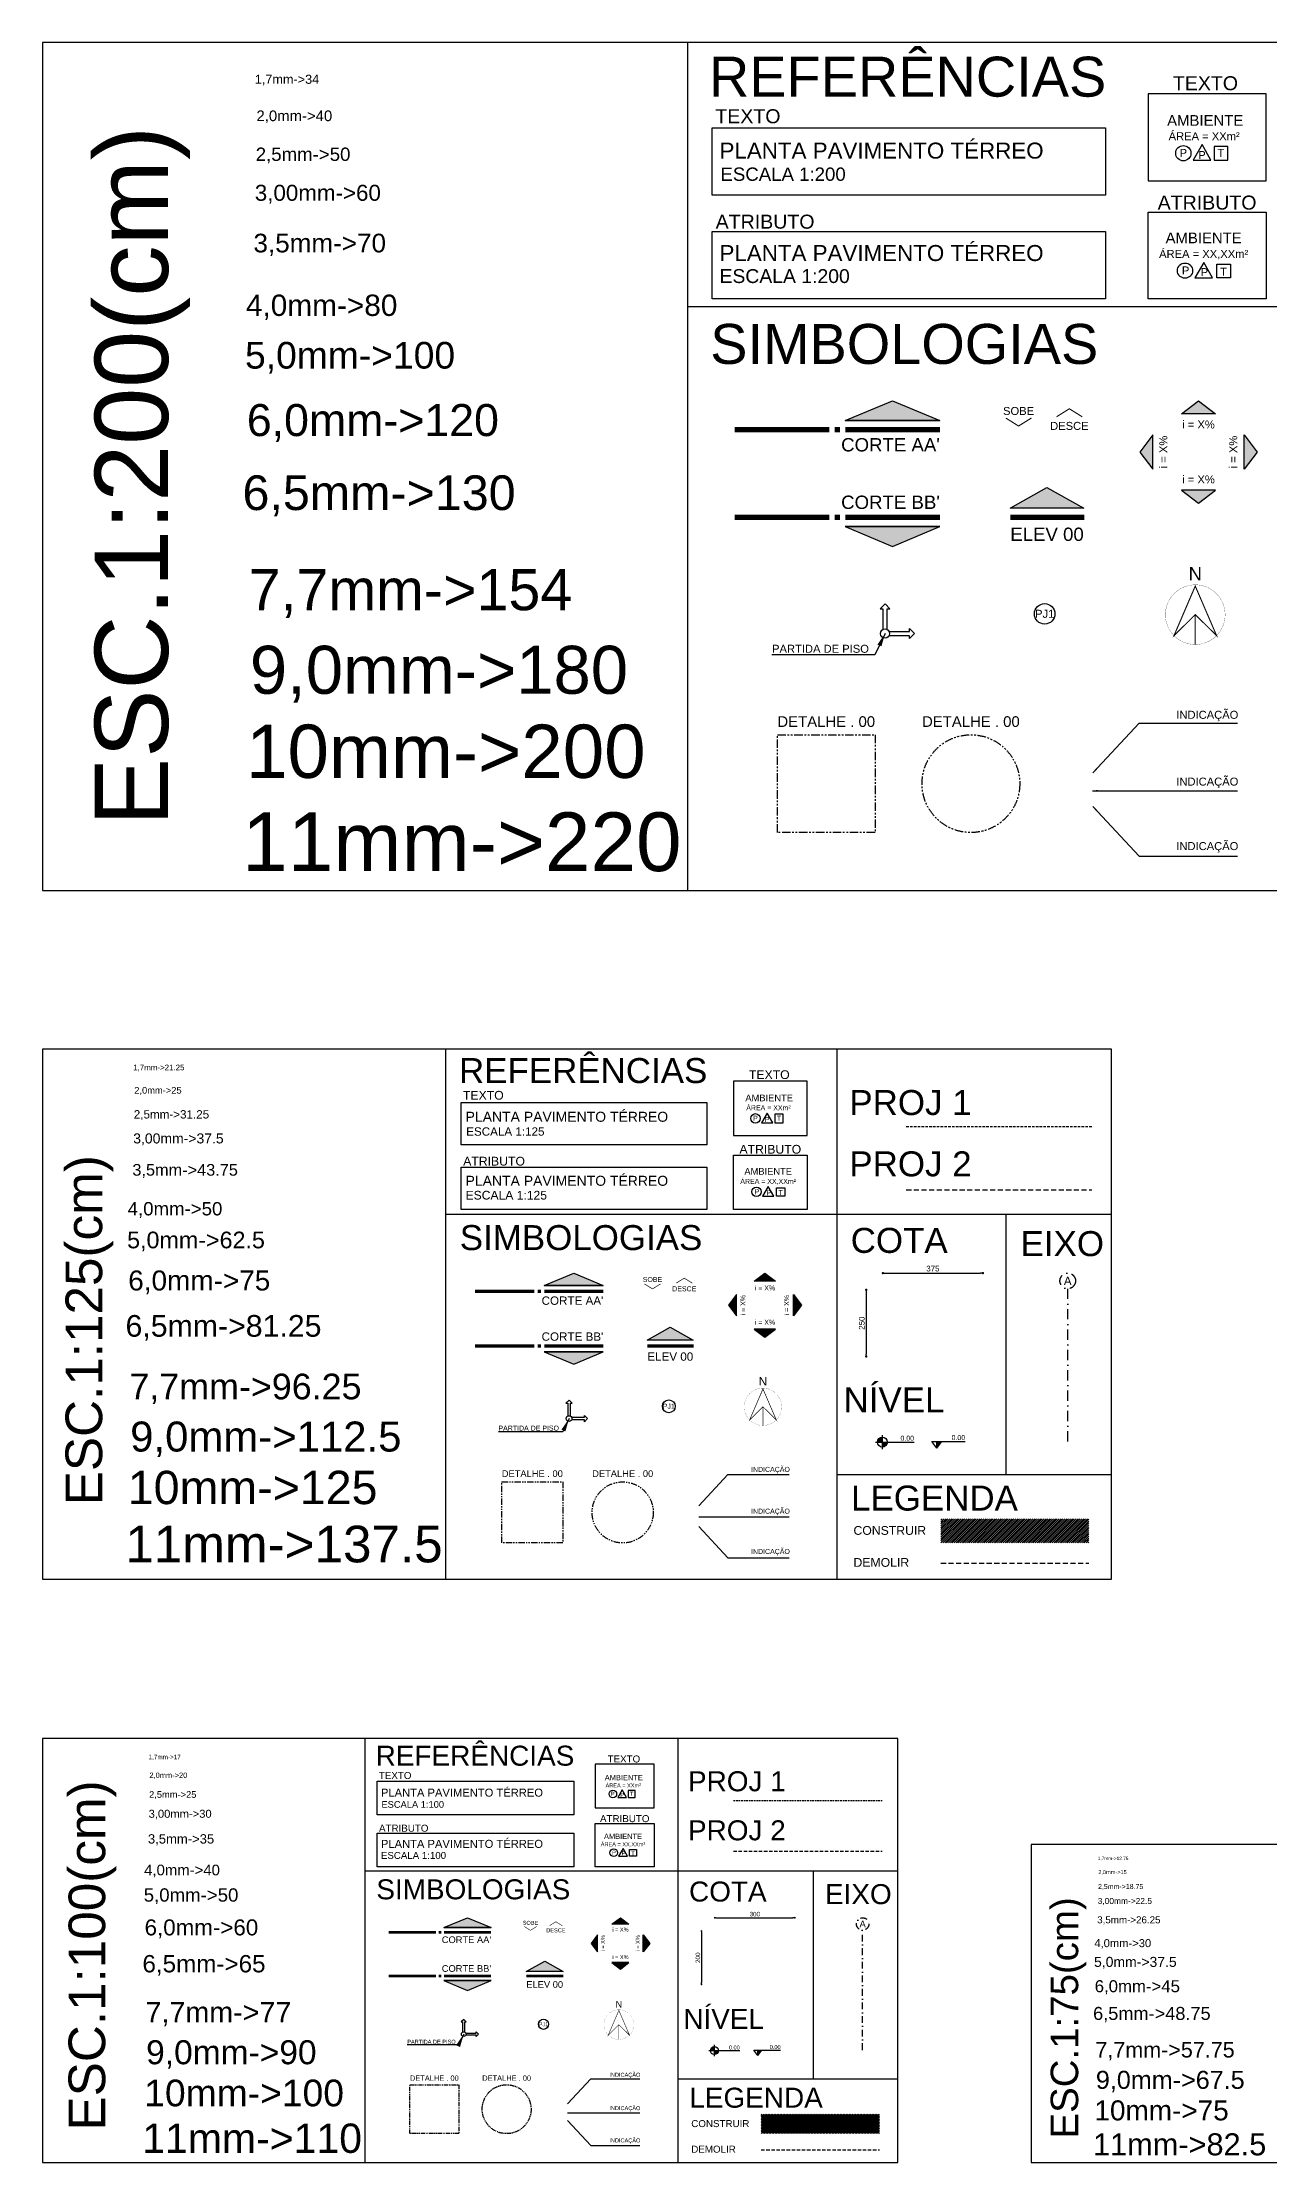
# Model space of a CAD drawing. Header units: millimetres. Extents: x 2839 to 75429, y 16062 to 42710.
# Drawn here: x 22769 to 27371, y 17173 to 25124 of the extents above; entities that cross this region are included whole.
import ezdxf
from ezdxf.enums import TextEntityAlignment as Align

# ---------------------------------------------------------------- set-up
doc = ezdxf.new("R2010")
doc.units = ezdxf.units.MM
for name, pattern in [('DASHDOTX2', [50.8, 25.4, -12.7, 0, -12.7]), ('DASHED', [19.05, 12.7, -6.35]), ('DASHED2', [9.525, 6.35, -3.175]), ('PHANTOM2', [31.75, 15.875, -3.175, 3.175, -3.175, 3.175, -3.175])]:
    doc.linetypes.add(name, pattern=pattern)
for name, color, linetype in [('ARQ_Construir', 150, 'Continuous'), ('ARQ_Cotas', 10, 'Continuous'), ('ARQ_Cotas de Nível', 10, 'Continuous'), ('ARQ_Demolir', 30, 'DASHED'), ('ARQ_Eixo', 10, 'DASHDOTX2'), ('ARQ_Indicações', 10, 'Continuous'), ('ARQ_Projeção 01', 1, 'DASHED2'), ('ARQ_Projeção 02', 2, 'DASHED'), ('ARQ_Simbologia', 50, 'Continuous'), ('ARQ_Texto', 7, 'Continuous')]:
    doc.layers.add(name, color=color, linetype=linetype)
doc.styles.add('100', font='arial.ttf', dxfattribs={"height": 31.25})
doc.styles.add('120', font='arial.ttf', dxfattribs={"height": 37.5})
doc.styles.add('140', font='arial.ttf', dxfattribs={"height": 43.75})
doc.styles.add('175', font='arial.ttf', dxfattribs={"height": 50})
doc.styles.add('200', font='arial.ttf', dxfattribs={"height": 62.5})
doc.styles.add('240', font='arial.ttf', dxfattribs={"height": 75})
doc.styles.add('290', font='arial.ttf', dxfattribs={"height": 81.25})
doc.styles.add('350', font='arial.ttf', dxfattribs={"height": 92.75})
doc.styles.add('400', font='arial.ttf', dxfattribs={"height": 112.5})
doc.styles.add('450', font='arial.ttf', dxfattribs={"height": 125})
doc.styles.add('500', font='arial.ttf', dxfattribs={"height": 137.5})
doc.styles.add('60', font='arial.ttf', dxfattribs={"height": 18.75})
doc.styles.add('80', font='arial.ttf', dxfattribs={"height": 25})
doc.styles.add('COTA', font='arial.ttf')
doc.dimstyles.new('esc_100', dxfattribs={"dimtxt": 17, "dimasz": 7, "dimexe": 10, "dimexo": 5, "dimgap": 0, "dimtad": 0, "dimzin": 12, "dimdsep": 46, "dimtxsty": 'COTA', "dimblk": 'DOT', "dimcen": 0.09, "dimse1": 1, "dimse2": 1, "dimclrd": 256, "dimclre": 256, "dimclrt": 7, "dimaunit": 1, "dimadec": 4, "dimazin": 0, "dimtfac": 0.0048, "dimtix": 1, "dimtmove": 2, "dimatfit": 3, "dimfxl": 1, "dimtvp": 0.773333, "dimtolj": 1, "dimtzin": 12, "dimarcsym": 0})
doc.dimstyles.new('esc_125', dxfattribs={"dimtxt": 21.25, "dimasz": 8.75, "dimexe": 12.5, "dimexo": 6.25, "dimgap": 0, "dimtad": 0, "dimdec": 1, "dimzin": 12, "dimdsep": 46, "dimtxsty": 'COTA', "dimblk": 'DOT', "dimcen": 0.09, "dimse1": 1, "dimse2": 1, "dimclrd": 256, "dimclre": 256, "dimclrt": 7, "dimaunit": 1, "dimadec": 4, "dimazin": 0, "dimtfac": 0.0048, "dimtdec": 1, "dimtix": 1, "dimtmove": 2, "dimatfit": 3, "dimfxl": 18.75, "dimtvp": 0.773333, "dimtolj": 1, "dimtzin": 12, "dimarcsym": 0})
doc.dimstyles.new('esc_50', dxfattribs={"dimtxt": 8.5, "dimasz": 3.5, "dimexe": 5, "dimexo": 2.5, "dimgap": 0, "dimtad": 0, "dimzin": 12, "dimdsep": 46, "dimtxsty": 'COTA', "dimblk": 'DOT', "dimcen": 0.09, "dimse1": 1, "dimse2": 1, "dimclrd": 256, "dimclre": 256, "dimclrt": 7, "dimaunit": 1, "dimadec": 4, "dimazin": 0, "dimtfac": 0.024, "dimtix": 1, "dimtmove": 2, "dimatfit": 3, "dimfxl": 8, "dimtvp": 0.773333, "dimtolj": 1, "dimtzin": 12, "dimlwd": -1, "dimlwe": -1, "dimarcsym": 0})

# ---------------------------------------------------------------- blocks, each defined once
blk = doc.blocks.new('_Dot')
at = {"color": 0, "linetype": 'ByBlock', "lineweight": -2}
blk.add_line((-0.5, 0), (-1, 0), dxfattribs=at)
at = {"color": 0, "linetype": 'ByBlock', "const_width": 0.5}
blk.add_lwpolyline([(-0.25, 0, 1), (0.25, 0, 1)], format="xyb", close=True, dxfattribs=at)
blk = doc.blocks.new('A$C291E434F')
for points in [[(2, 3.9), (2, 23.1), (4.6, 23.1), (0, 27.7), (-4.6, 23.1), (-2, 23.1), (-2, 3.9)], [(3.9, 2), (23.1, 2), (23.1, 4.6), (27.7, 0), (23.1, -4.6), (23.1, -2), (3.9, -2)]]:
    blk.add_lwpolyline(points)
blk.add_circle((0, 0), 4.34)
blk = doc.blocks.new('A$C164A0A55')
blk.add_hatch(color=256).paths.add_polyline_path([(16, 0), (-16, 0), (0, 12.2)])
for p, q in [((-16, 0), (0, 12.2)), ((16, 0), (-16, 0)), ((0, 12.2), (16, 0))]:
    blk.add_line(p, q)
at = {"layer": 'ARQ_Simbologia'}
blk.add_line((16, 0), (16, 0), dxfattribs=at)
blk = doc.blocks.new('IND-LOCAL-1')
at = {"layer": 'ARQ_Simbologia'}
blk.add_lwpolyline([(25.3, -32.6), (46.2, -32.6), (35.8, -14.5)], close=True, dxfattribs=at)
blk.add_lwpolyline([(67.2, -32.6), (51.1, -32.6), (51.1, -16.5), (67.2, -16.5), (67.2, -32.6)], dxfattribs=at)
blk.add_circle((13.9, -24.2), 8.93, dxfattribs=at)
at = {"layer": 'ARQ_Texto', "style": 'COTA'}
for tag, p, height in [('LOCAL', (-1.1, 17.9), 12.5), ('LOCAL-1', (-1.1, 0.4), 12.5), ('AREA', (1.5, -16.1), 7.5)]:
    blk.add_attdef(tag, p, '', height=height, dxfattribs=at)
for tag, p in [('PISO', (12.8, -25.2)), ('PAR', (35.2, -24.8)), ('TETO', (58.4, -25.4))]:
    blk.add_attdef(tag, text='', height=7.5, dxfattribs=at).set_placement(p, align=Align.MIDDLE)
blk = doc.blocks.new('IND-DESENHOS')
at = {"layer": 'ARQ_Texto', "style": 'COTA'}
for tag, p, height in [('DESENHO1', (0, 25), 20), ('DESENHO', (0, 0), 20), ('ESCALA', (0, -15), 10), ('AREA', (0, -30), 10)]:
    blk.add_attdef(tag, p, '', height=height, dxfattribs=at)
blk = doc.blocks.new('A$C5CB55066')
at = {"layer": 'ARQ_Simbologia'}
blk.add_hatch(color=256, dxfattribs=at).paths.add_polyline_path([(670, 195), (1113, 9), (226, 9)])
blk.add_line((226, 9), (1113, 9), dxfattribs=at)
blk.add_lwpolyline([(670, 195), (1113, 9), (226, 9)], close=True, dxfattribs=at)
at = {"layer": 'ARQ_Simbologia', "const_width": 50}
for points in [[(-811, -77), (76, -77)], [(176, -77), (126, -77)], [(1113, -77), (226, -77)]]:
    blk.add_lwpolyline(points, dxfattribs=at)
blk = doc.blocks.new('A$C4C9A12F2')
at = {"layer": 'ARQ_Simbologia'}
h = blk.add_hatch(color=256, dxfattribs=at)
h.paths.add_polyline_path([(30, 76), (376, -117), (-315, -117)])
edge = h.paths.add_edge_path(flags=17)
edge.add_line((376, -117), (-315, -117))
blk.add_line((376, -117), (-315, -117), dxfattribs=at)
blk.add_lwpolyline([(30, 76), (376, -117), (-315, -117)], close=True, dxfattribs=at)
at = {"layer": 'ARQ_Simbologia', "const_width": 50}
blk.add_lwpolyline([(-315, -204), (380, -204)], dxfattribs=at)
blk = doc.blocks.new('A$C51210F19')
at = {"layer": 'ARQ_Simbologia', "const_width": 0.8}
blk.add_lwpolyline([(-112.3, 2.1, 1), (111.7, 2.1, 1), (-112.3, 2.1, 1)], format="xyb", dxfattribs=at)
at = {"layer": 'ARQ_Simbologia', "const_width": 4}
for points in [[(-79.9, -76.2), (-0.3, 109.3), (79.5, -76), (-0.3, 2.1), (-79.9, -76.2)], [(-0.3, 2.1), (-0.3, -109.9)]]:
    blk.add_lwpolyline(points, dxfattribs=at)
blk = doc.blocks.new('A$C39CC2D7D')
at = {"layer": 'ARQ_Simbologia'}
blk.add_blockref('A$C51210F19', (5.6, 5.6), dxfattribs=at)
at = {"layer": 'ARQ_Simbologia', "color": 7, "style": '100'}
blk.add_text('N', height=50, dxfattribs=at).set_placement((5.3, 136.4), align=Align.CENTER)
blk = doc.blocks.new('*D31')
at = {"layer": 'ARQ_Cotas', "lineweight": -2}
blk.add_line((25929.8, 20508.3), (26287.3, 20508.3), dxfattribs=at)
at = {"layer": 'DEFPOINTS', "color": 0}
for p in [(25921, 20445.8), (26296, 20508.3), (26296, 20445.8)]:
    blk.add_point(p, dxfattribs=at)
at = {"layer": 'ARQ_Cotas', "lineweight": -2, "xscale": 8.75, "yscale": 8.75, "zscale": 8.75, "rotation": 180}
blk.add_blockref('_Dot', (25921, 20508.3), dxfattribs=at)
at = {"layer": 'ARQ_Cotas', "lineweight": -2, "xscale": 8.75, "yscale": 8.75, "zscale": 8.75}
blk.add_blockref('_Dot', (26296, 20508.3), dxfattribs=at)
at = {"layer": 'ARQ_Cotas', "color": 7, "insert": (26108.5, 20525.1), "char_height": 21.25, "attachment_point": 5, "style": 'COTA'}
blk.add_mtext('\\A1;375', dxfattribs=at)
blk = doc.blocks.new('A$C061752A4')
h = blk.add_hatch(color=256)
h.paths.add_polyline_path([(2, 7.5, 0.414214), (-5.5, 0), (2, 0)])
h.paths.add_polyline_path([(9.5, 0), (2, 0), (2, -7.5, 0.414214)])
for p, q in [((2, -10.5), (2, 10.5)), ((-8.5, 0), (49.5, 0))]:
    blk.add_line(p, q)
blk.add_circle((2, 0), 7.5)
blk = doc.blocks.new('A$C53301501')
blk.add_hatch(color=256).paths.add_polyline_path([(7.5, 10), (0, 10), (0, 0)])
for p, q in [((-7.5, 10), (42.5, 10)), ((0, 0), (-7.5, 10)), ((0, 0), (0, 10)), ((0, 0), (7.5, 10))]:
    blk.add_line(p, q)
blk = doc.blocks.new('*D32')
at = {"layer": 'ARQ_Cotas', "lineweight": -2}
blk.add_line((25858.5, 20437.1), (25858.5, 20204.6), dxfattribs=at)
at = {"layer": 'DEFPOINTS', "color": 0}
for p in [(25921, 20445.8), (25858.5, 20195.8), (25921, 20195.8)]:
    blk.add_point(p, dxfattribs=at)
at = {"layer": 'ARQ_Cotas', "lineweight": -2, "xscale": 8.75, "yscale": 8.75, "zscale": 8.75}
for p, rotation in [((25858.5, 20445.8), 90), ((25858.5, 20195.8), 270)]:
    blk.add_blockref('_Dot', p, dxfattribs=dict(at, rotation=rotation))
at = {"layer": 'ARQ_Cotas', "color": 7, "insert": (25841.7, 20320.8), "char_height": 21.25, "attachment_point": 5, "rotation": 90, "style": 'COTA'}
blk.add_mtext('\\A1;250', dxfattribs=at)
blk = doc.blocks.new('*D33')
at = {"layer": 'ARQ_Cotas', "lineweight": -2}
blk.add_line((25297.5, 18091), (25583.5, 18091), dxfattribs=at)
at = {"layer": 'DEFPOINTS', "color": 0}
for p in [(25590.5, 18091), (25290.5, 18041), (25590.5, 18041)]:
    blk.add_point(p, dxfattribs=at)
at = {"layer": 'ARQ_Cotas', "lineweight": -2, "xscale": 7, "yscale": 7, "zscale": 7, "rotation": 180}
blk.add_blockref('_Dot', (25290.5, 18091), dxfattribs=at)
at = {"layer": 'ARQ_Cotas', "lineweight": -2, "xscale": 7, "yscale": 7, "zscale": 7}
blk.add_blockref('_Dot', (25590.5, 18091), dxfattribs=at)
at = {"layer": 'ARQ_Cotas', "color": 7, "insert": (25440.5, 18104.5), "char_height": 17, "attachment_point": 5, "style": 'COTA'}
blk.add_mtext('\\A1;300', dxfattribs=at)
blk = doc.blocks.new('*D34')
at = {"layer": 'ARQ_Cotas', "lineweight": -2}
blk.add_line((25240.5, 18034), (25240.5, 17848), dxfattribs=at)
at = {"layer": 'DEFPOINTS', "color": 0}
for p in [(25290.5, 18041), (25240.5, 17841), (25290.5, 17841)]:
    blk.add_point(p, dxfattribs=at)
at = {"layer": 'ARQ_Cotas', "lineweight": -2, "xscale": 7, "yscale": 7, "zscale": 7}
for p, rotation in [((25240.5, 18041), 90), ((25240.5, 17841), 270)]:
    blk.add_blockref('_Dot', p, dxfattribs=dict(at, rotation=rotation))
at = {"layer": 'ARQ_Cotas', "color": 7, "insert": (25227.1, 17941), "char_height": 17, "attachment_point": 5, "rotation": 90, "style": 'COTA'}
blk.add_mtext('\\A1;200', dxfattribs=at)
blk = doc.blocks.new('A$C50661BD5')
at = {"layer": 'ARQ_Simbologia', "xscale": 0.625, "yscale": 0.625, "zscale": 0.625}
blk.add_blockref('A$C51210F19', (-0.2, -2.7), dxfattribs=at)
at = {"layer": 'ARQ_Simbologia', "color": 7, "style": '100'}
blk.add_text('N', height=31.2, dxfattribs=at).set_placement((-0.4, 79), align=Align.CENTER)
blk = doc.blocks.new('A$C50354E6C')
at = {"layer": 'ARQ_Simbologia', "xscale": 0.5, "yscale": 0.5, "zscale": 0.5}
blk.add_blockref('A$C51210F19', (-2.8, 0.4), dxfattribs=at)
at = {"layer": 'ARQ_Simbologia', "color": 7, "style": '100'}
blk.add_text('N', height=25, dxfattribs=at).set_placement((-3, 65.8), align=Align.CENTER)

msp = doc.modelspace()

# ---------------------------------------------------------------- hatches: boundary and pattern name
at = {"layer": 'ARQ_Construir'}
h = msp.add_hatch(dxfattribs=at)
h.set_pattern_fill('_USER', color=256, scale=5, angle=45, style=0, pattern_type=0)
h.set_pattern_definition([(45, (26138.671, 19497.116), (-3.535534, 3.535534), [])])
h.paths.add_polyline_path([(26693.835, 19587.093), (26138.671, 19587.093), (26138.671, 19497.116), (26693.835, 19497.116)])
h = msp.add_hatch(dxfattribs=at)
h.set_pattern_fill('_USER', color=256, scale=4, angle=45, style=0, pattern_type=0)
h.set_pattern_definition([(45, (25464.648, 17282.0587), (-2.828427, 2.828427), [])])
h.paths.add_polyline_path([(25908.78, 17354.04), (25464.648, 17354.04), (25464.648, 17282.059), (25908.78, 17282.059)])

# ---------------------------------------------------------------- linework, layer by layer
for p, q in [((25189.322, 21943.225), (25189.322, 25123.504)), ((25189.322, 24132.544), (29184.838, 24132.544)), ((24281.535, 19360.551), (24281.535, 21348.225)), ((25748.903, 19360.551), (25748.903, 21348.225)), ((24281.535, 20728.875), (26778.733, 20728.875)), ((26382.204, 20728.875), (26382.204, 19752.555)), ((25748.903, 19752.555), (26778.733, 19752.555)), ((23978.939, 17172.806), (23978.939, 18762.946)), ((25152.834, 17172.806), (25152.834, 18762.946)), ((23978.939, 18267.466), (25976.698, 18267.466)), ((25659.474, 18267.466), (25659.474, 17486.41)), ((25152.834, 17486.41), (25976.698, 17486.41))]:
    msp.add_line(p, q)
for points in [[(29184.838, 25123.504), (22768.557, 25123.504), (22768.557, 21943.225), (29184.838, 21943.225)], [(27358.148, 24930.846), (26916.124, 24930.846), (26916.124, 24604.799), (27358.148, 24604.799)], [(25280.7, 24803.508), (26755.968, 24803.508), (26755.968, 24550.34), (25280.7, 24550.34)], [(25280.7, 24414.622), (26755.968, 24414.622), (26755.968, 24161.454), (25280.7, 24161.454)], [(26916.124, 24487.501), (27358.148, 24487.501), (27358.148, 24161.454), (26916.124, 24161.454)], [(26778.733, 21348.225), (22768.557, 21348.225), (22768.557, 19360.551), (26778.733, 19360.551)], [(25637.052, 21227.814), (25360.786, 21227.814), (25360.786, 21024.034), (25637.052, 21024.034)], [(24338.646, 21148.227), (25260.689, 21148.227), (25260.689, 20989.998), (24338.646, 20989.998)], [(25360.786, 20950.723), (25637.052, 20950.723), (25637.052, 20746.944), (25360.786, 20746.944)], [(24338.646, 20905.174), (25260.689, 20905.174), (25260.689, 20746.944), (24338.646, 20746.944)], [(25976.698, 18762.946), (22768.557, 18762.946), (22768.557, 17172.806), (25976.698, 17172.806)], [(25063.353, 18666.617), (24842.34, 18666.617), (24842.34, 18503.593), (25063.353, 18503.593)], [(24024.628, 18602.948), (24762.262, 18602.948), (24762.262, 18476.364), (24024.628, 18476.364)], [(24024.628, 18408.505), (24762.262, 18408.505), (24762.262, 18281.921), (24024.628, 18281.921)], [(24842.34, 18444.944), (25063.353, 18444.944), (25063.353, 18281.921), (24842.34, 18281.921)], [(28882.803, 18365.411), (26476.698, 18365.411), (26476.698, 17172.806), (28882.803, 17172.806)]]:
    msp.add_lwpolyline(points, close=True)
at = {"layer": 'ARQ_Demolir', "ltscale": 1.5}
msp.add_line((26138.671, 19420.917), (26693.835, 19420.917), dxfattribs=at)
at = {"layer": 'ARQ_Demolir'}
msp.add_line((25464.648, 17221.099), (25908.78, 17221.099), dxfattribs=at)
at = {"layer": 'ARQ_Eixo', "ltscale": 1.5}
msp.add_line((26614.155, 19877.273), (26614.155, 20450.054), dxfattribs=at)
at = {"layer": 'ARQ_Eixo'}
msp.add_line((25845.035, 17594.923), (25845.035, 18044.409), dxfattribs=at)
at = {"layer": 'ARQ_Eixo', "ltscale": 1.5}
msp.add_circle((26614.155, 20479.201), 29.148, dxfattribs=at)
at = {"layer": 'ARQ_Eixo'}
msp.add_circle((25845.035, 18067.727), 23.318, dxfattribs=at)
at = {"layer": 'ARQ_Indicações', "linetype": 'PHANTOM2', "ltscale": 2}
msp.add_lwpolyline([(25525.196, 22527.049), (25891.793, 22527.049), (25891.793, 22160.452), (25525.196, 22160.452)], close=True, dxfattribs=at)
at = {"layer": 'ARQ_Indicações', "linetype": 'PHANTOM2', "ltscale": 1.5}
msp.add_lwpolyline([(24491.456, 19725.441), (24720.579, 19725.441), (24720.579, 19496.317), (24491.456, 19496.317)], close=True, dxfattribs=at)
at = {"layer": 'ARQ_Indicações', "linetype": 'PHANTOM2'}
msp.add_lwpolyline([(24146.876, 17464.718), (24330.175, 17464.718), (24330.175, 17281.42), (24146.876, 17281.42)], close=True, dxfattribs=at)
at = {"layer": 'ARQ_Indicações'}
for centre, radius in [((26527.69, 22980.547), 38.336), ((25118.015, 20008.877), 23.96), ((24648.123, 17691.467), 19.168)]:
    msp.add_circle(centre, radius, dxfattribs=at)
at = {"layer": 'ARQ_Indicações', "linetype": 'PHANTOM2', "ltscale": 2}
msp.add_circle((26250.952, 22343.75), 183.299, dxfattribs=at)
at = {"layer": 'ARQ_Indicações', "linetype": 'PHANTOM2', "ltscale": 1.5}
msp.add_circle((24945.054, 19610.879), 114.562, dxfattribs=at)
at = {"layer": 'ARQ_Indicações', "linetype": 'PHANTOM2'}
msp.add_circle((24509.755, 17373.069), 91.649, dxfattribs=at)
at = {"layer": 'ARQ_Projeção 01', "ltscale": 1.5}
msp.add_line((26008.696, 21058.085), (26705.15, 21058.085), dxfattribs=at)
at = {"layer": 'ARQ_Projeção 01'}
msp.add_line((25360.668, 18530.834), (25917.832, 18530.834), dxfattribs=at)
at = {"layer": 'ARQ_Projeção 02', "ltscale": 1.5}
msp.add_line((26008.696, 20821.002), (26705.15, 20821.002), dxfattribs=at)
at = {"layer": 'ARQ_Projeção 02'}
msp.add_line((25360.668, 18341.167), (25917.832, 18341.167), dxfattribs=at)
at = {"layer": 'ARQ_Simbologia'}
for points in [[(27151.21, 24682.1), (27117.767, 24740.025), (27084.324, 24682.1)], [(27163.046, 24682.1), (27214.497, 24682.1), (27214.497, 24733.551), (27163.046, 24733.551)], [(25507.715, 21072.348), (25486.813, 21108.55), (25465.912, 21072.348)], [(25515.113, 21072.348), (25547.269, 21072.348), (25547.269, 21104.504), (25515.113, 21104.504)], [(24959.883, 18542.244), (24943.162, 18571.206), (24926.441, 18542.244)], [(24965.801, 18542.244), (24991.527, 18542.244), (24991.527, 18567.969), (24965.801, 18567.969)]]:
    msp.add_lwpolyline(points, close=True, dxfattribs=at)
for points, const_width in [([(26381.68, 23715.024), (26429.766, 23684.875), (26477.944, 23714.948)], 4), ([(26572.181, 23719.595), (26620.358, 23749.667), (26668.445, 23719.518)], 4), ([(25026.759, 20467.925), (25056.813, 20449.082), (25086.924, 20467.877)], 2.5), ([(25145.822, 20470.782), (25175.933, 20489.577), (25205.987, 20470.734)], 2.5), ([(24575.118, 18058.706), (24599.162, 18043.631), (24623.25, 18058.668)], 2), ([(24670.369, 18060.991), (24694.458, 18076.027), (24718.501, 18060.953)], 2)]:
    msp.add_lwpolyline(points, dxfattribs=dict(at, const_width=const_width))
for centre, radius in [((27047.675, 24707.825), 28.584), ((25443.005, 21088.426), 17.865), ((24908.116, 18555.106), 14.292)]:
    msp.add_circle(centre, radius, dxfattribs=at)

# ---------------------------------------------------------------- block references
at = {"layer": 'ARQ_Cotas de Nível'}
for name, p, xscale, yscale, zscale in [('A$C061752A4', (25913.992, 19874.671), 2.5, 2.5, 2.500000000000001), ('A$C53301501', (26123.225, 19852.223), 2.5, 2.5, 2.500000000000001), ('A$C061752A4', (25284.905, 17592.841), 2, 2, 2), ('A$C53301501', (25452.291, 17574.883), 2, 2, 2)]:
    msp.add_blockref(name, p, dxfattribs=dict(at, xscale=xscale, yscale=yscale, zscale=zscale))
at = {"layer": 'ARQ_Simbologia'}
for name, p, xscale, yscale, zscale in [('A$C5CB55066', (25689.427, 23701.832), 0.4000000000014552, 0.4000000000014552, 0.4), ('A$C164A0A55', (27104.669, 23730.961), 4, 4, 4), ('A$C4C9A12F2', (26524.377, 23424.3), 0.4000000000014552, 0.4000000000014552, 0.4), ('A$C291E434F', (25928.928, 22906.765), 4, 4, 4), ('A$C5CB55066', (24594.101, 20459.68), 0.25, 0.25, 0.2500000000000002), ('A$C164A0A55', (25478.627, 20477.885), 2.5, 2.5, 2.500000000000001), ('A$C4C9A12F2', (25115.944, 20286.222), 0.25, 0.25, 0.2500000000000002), ('A$C291E434F', (24743.789, 19962.763), 2.5, 2.5, 2.500000000000001), ('A$C5CB55066', (24228.992, 18052.11), 0.2000000000043656, 0.2000000000043656, 0.2), ('A$C164A0A55', (24936.613, 18066.674), 2, 2, 2), ('A$C4C9A12F2', (24646.467, 17913.344), 0.2000000000043656, 0.2000000000043656, 0.2), ('A$C291E434F', (24348.742, 17654.576), 2, 2, 2)]:
    msp.add_blockref(name, p, dxfattribs=dict(at, xscale=xscale, yscale=yscale, zscale=zscale))
for name, p, xscale, yscale, zscale, rotation in [('A$C164A0A55', (26933.711, 23587.441), -4, 4, 4, 90), ('A$C164A0A55', (27275.589, 23587.441), 4, 4, 4, 270), ('A$C164A0A55', (27104.669, 23443.959), -4, 4, 4, 180), ('A$C5CB55066', (25689.427, 23311.769), -0.4000000000014552, 0.4000000000014552, 0.4, 180), ('A$C164A0A55', (25371.778, 20388.186), -2.5, 2.5, 2.500000000000001, 90), ('A$C164A0A55', (25585.452, 20388.186), 2.5, 2.5, 2.500000000000001, 270), ('A$C164A0A55', (25478.627, 20298.509), -2.5, 2.5, 2.500000000000001, 180), ('A$C5CB55066', (24594.101, 20215.891), -0.25, 0.25, 0.2500000000000002, 180), ('A$C164A0A55', (24851.134, 17994.914), -2, 2, 2, 90), ('A$C164A0A55', (25022.073, 17994.914), 2, 2, 2, 270), ('A$C164A0A55', (24936.613, 17923.173), -2, 2, 2, 180), ('A$C5CB55066', (24228.992, 17857.078), -0.2000000000043656, 0.2000000000043656, 0.2, 180)]:
    msp.add_blockref(name, p, dxfattribs=dict(at, xscale=xscale, yscale=yscale, zscale=zscale, rotation=rotation))
for name, p in [('A$C39CC2D7D', (27087.184, 22969.79)), ('A$C50661BD5', (25471.461, 20008.395)), ('A$C50354E6C', (24933.52, 17688.466))]:
    msp.add_blockref(name, p, dxfattribs=at)
at = {"layer": 'ARQ_Texto'}
ref = msp.add_blockref('IND-LOCAL-1', (27009.497, 24345.047), dxfattribs=dict(at, xscale=3.199999999953434, yscale=3.19999999999709, zscale=3.2))
ref.add_attrib('LOCAL-1', 'AMBIENTE', dxfattribs={"height": 40, "style": 'COTA'}).set_placement((27123.973, 24390.154), align=Align.MIDDLE)
ref.add_attrib('AREA', 'ÁREA = XX,XXm²', dxfattribs={"height": 30, "style": 'COTA'}).set_placement((27123.973, 24331.413), align=Align.MIDDLE)
ref.add_attrib('TETO', 'P', dxfattribs={"height": 30, "style": 'COTA'}).set_placement((27126.908, 24261.992), align=Align.MIDDLE)
ref.add_attrib('PAR', 'T', dxfattribs={"height": 30, "style": 'COTA'}).set_placement((27198.623, 24263.217), align=Align.MIDDLE)
ref.add_attrib('PISO', 'P', dxfattribs={"height": 30, "style": 'COTA'}).set_placement((27056.386, 24268.224), align=Align.MIDDLE)
ref = msp.add_blockref('IND-DESENHOS', (25308.125, 24303.657), dxfattribs=dict(at, xscale=8, yscale=8, zscale=7.999999999999999))
ref.add_attrib('DESENHO', 'PLANTA PAVIMENTO TÉRREO', (25308.125, 24303.657), dxfattribs={"height": 60, "style": 'COTA'})
ref.add_attrib('ESCALA', 'ESCALA 1:200', (25308.125, 24221.197), dxfattribs={"height": 52, "style": 'COTA'})
ref = msp.add_blockref('IND-DESENHOS', (24355.787, 20835.821), dxfattribs=dict(at, xscale=5, yscale=5, zscale=5.000000000000003))
ref.add_attrib('DESENHO', 'PLANTA PAVIMENTO TÉRREO', (24355.787, 20835.821), dxfattribs={"height": 37.5, "style": 'COTA'})
ref.add_attrib('ESCALA', 'ESCALA 1:125', (24355.787, 20784.283), dxfattribs={"height": 32.5, "style": 'COTA'})
ref = msp.add_blockref('IND-LOCAL-1', (25419.145, 20861.689), dxfattribs=dict(at, xscale=1.999999999970896, yscale=2, zscale=2.000000000000001))
ref.add_attrib('LOCAL-1', 'AMBIENTE', dxfattribs={"height": 25, "style": 'COTA'}).set_placement((25490.692, 20889.881), align=Align.MIDDLE)
ref.add_attrib('AREA', 'ÁREA = XX,XXm²', dxfattribs={"height": 18.75, "style": 'COTA'}).set_placement((25490.692, 20853.168), align=Align.MIDDLE)
ref.add_attrib('TETO', 'P', dxfattribs={"height": 18.75, "style": 'COTA'}).set_placement((25492.526, 20809.78), align=Align.MIDDLE)
ref.add_attrib('PAR', 'T', dxfattribs={"height": 18.75, "style": 'COTA'}).set_placement((25537.348, 20810.546), align=Align.MIDDLE)
ref.add_attrib('PISO', 'P', dxfattribs={"height": 18.75, "style": 'COTA'}).set_placement((25448.45, 20813.675), align=Align.MIDDLE)
ref = msp.add_blockref('IND-DESENHOS', (24038.341, 18353.022), dxfattribs=dict(at, xscale=4, yscale=4, zscale=4))
ref.add_attrib('DESENHO', 'PLANTA PAVIMENTO TÉRREO', (24038.341, 18353.022), dxfattribs={"height": 30, "style": 'COTA'})
ref.add_attrib('ESCALA', 'ESCALA 1:100', (24038.341, 18311.792), dxfattribs={"height": 26, "style": 'COTA'})
ref = msp.add_blockref('IND-LOCAL-1', (24889.027, 18373.717), dxfattribs=dict(at, xscale=1.599999999976717, yscale=1.599999999998545, zscale=1.6))
ref.add_attrib('LOCAL-1', 'AMBIENTE', dxfattribs={"height": 20, "style": 'COTA'}).set_placement((24946.265, 18396.271), align=Align.MIDDLE)
ref.add_attrib('AREA', 'ÁREA = XX,XXm²', dxfattribs={"height": 15, "style": 'COTA'}).set_placement((24946.265, 18366.9), align=Align.MIDDLE)
ref.add_attrib('TETO', 'P', dxfattribs={"height": 15, "style": 'COTA'}).set_placement((24947.732, 18332.19), align=Align.MIDDLE)
ref.add_attrib('PAR', 'T', dxfattribs={"height": 15, "style": 'COTA'}).set_placement((24983.59, 18332.802), align=Align.MIDDLE)
ref.add_attrib('PISO', 'P', dxfattribs={"height": 15, "style": 'COTA'}).set_placement((24912.472, 18335.306), align=Align.MIDDLE)

# ---------------------------------------------------------------- texts
for s, height, style, p in [('REFERÊNCIAS', 150, '120', (25268.555, 24919.985)), ('1,7mm->34', 34, '60', (23565.196, 24968.293)), ('TEXTO', 52.5, '120', (27008.399, 24944.235)), ('2,0mm->40', 40, '80', (23571.428, 24828.214)), ('TEXTO', 52.5, '120', (25292.448, 24820.409)), ('2,5mm->50', 50, '100', (23568.648, 24679.097)), ('PLANTA PAVIMENTO TÉRREO', 60, '120', (25308.287, 24687.788)), ('ESCALA 1:200', 50, '100', (25311.712, 24604.341)), ('3,00mm->60', 60, '120', (23565.223, 24529.534)), ('ATRIBUTO', 52.5, '120', (26951.421, 24496.56)), ('ATRIBUTO', 52.5, '120', (25293.685, 24425.013)), ('3,5mm->70', 70, '140', (23560.145, 24336.011)), ('4,0mm->80', 80, '175', (23531.813, 24097.745)), ('SIMBOLOGIAS', 150, '120', (25273.298, 23917.767)), ('5,0mm->100', 100, '200', (23528.493, 23900.263)), ('6,0mm->120', 120, '240', (23535.235, 23647.231)), ('6,5mm->130', 130, '290', (23518.988, 23369.838)), ('7,7mm->154', 154, '350', (23542.112, 22994.153)), ('9,0mm->180', 180, '400', (23546.715, 22680.809)), ('PARTIDA DE PISO', 30, '60', (25505.261, 22834.603)), ('10mm->200', 200, '450', (23532.523, 22365.276)), ('11mm->220', 220, '500', (23517.573, 22015.903)), ('REFERÊNCIAS', 93.75, '120', (24331.056, 21221.026)), ('1,7mm->21.25', 21.25, '60', (23109.233, 21268.896)), ('TEXTO', 32.8125, '120', (25418.458, 21236.182)), ('2,0mm->25', 25, '80', (23113.128, 21181.347)), ('TEXTO', 32.8125, '120', (24345.988, 21158.791)), ('PROJ 1', 93.75, '120', (25795.125, 21101.089)), ('2,5mm->31.25', 31.25, '100', (23111.39, 21088.148)), ('PLANTA PAVIMENTO TÉRREO', 37.5, '120', (24355.888, 21075.902)), ('3,00mm->37.5', 37.5, '120', (23109.249, 20994.672)), ('ESCALA 1:125', 31.25, '100', (24358.029, 21023.748)), ('3,5mm->43.75', 43.75, '140', (23106.076, 20873.72)), ('ATRIBUTO', 32.8125, '120', (24346.762, 20911.668)), ('ATRIBUTO', 32.8125, '120', (25382.847, 20956.385)), ('PROJ 2', 93.75, '120', (25795.125, 20871.216)), ('4,0mm->50', 50, '175', (23088.368, 20724.803)), ('SIMBOLOGIAS', 93.75, '120', (24334.02, 20594.639)), ('COTA', 93.75, '120', (25800.161, 20584.195)), ('5,0mm->62.5', 62.5, '200', (23086.293, 20601.377)), ('EIXO', 93.75, '120', (26437.336, 20572.113)), ('6,0mm->75', 75, '240', (23090.507, 20443.232)), ('6,5mm->81.25', 81.25, '290', (23080.352, 20269.862)), ('7,7mm->96.25', 96.25, '350', (23094.805, 20035.059)), ('NÍVEL', 93.75, '120', (25773.272, 19985.958)), ('9,0mm->112.5', 112.5, '400', (23097.682, 19839.219)), ('PARTIDA DE PISO', 18.75, '60', (24478.997, 19917.662)), ('10mm->125', 125, '450', (23088.812, 19642.01)), ('LEGENDA', 93.75, '120', (25801.414, 19617.879)), ('11mm->137.5', 137.5, '500', (23079.469, 19423.652)), ('CONSTRUIR', 32.8125, '120', (25810.656, 19526.95)), ('DEMOLIR', 32.8125, '120', (25810.656, 19407.042)), ('1,7mm->17', 17, '60', (23166.877, 18685.34)), ('REFERÊNCIAS', 75, '120', (24018.556, 18661.186)), ('TEXTO', 26.25, '120', (24888.478, 18673.311)), ('2,0mm->20', 20, '80', (23169.992, 18615.301)), ('TEXTO', 26.25, '120', (24030.502, 18611.398)), ('PROJ 1', 75, '120', (25189.812, 18565.237)), ('2,5mm->25', 25, '100', (23168.602, 18540.742)), ('PLANTA PAVIMENTO TÉRREO', 30, '120', (24038.422, 18545.088)), ('ESCALA 1:100', 25, '100', (24040.134, 18503.364)), ('3,00mm->30', 30, '120', (23166.89, 18465.961)), ('ATRIBUTO', 26.25, '120', (24859.989, 18449.474)), ('PROJ 2', 75, '120', (25189.812, 18381.339)), ('3,5mm->35', 35, '140', (23164.351, 18369.199)), ('ATRIBUTO', 26.25, '120', (24031.121, 18413.7)), ('4,0mm->40', 40, '175', (23150.185, 18250.066)), ('1,7mm->12.75', 12.75, '60', (26726.593, 18307.207)), ('SIMBOLOGIAS', 75, '120', (24020.928, 18160.077)), ('COTA', 75, '120', (25193.84, 18151.722)), ('EIXO', 75, '120', (25703.581, 18142.056)), ('2,5mm->18.75', 18.75, '100', (26727.888, 18198.758)), ('2,0mm->15', 15, '80', (26728.93, 18254.677)), ('5,0mm->50', 50, '200', (23148.525, 18151.325)), ('3,00mm->22.5', 22.5, '120', (26726.603, 18142.672)), ('6,0mm->60', 60, '240', (23151.896, 18024.809)), ('3,5mm->26.25', 26.25, '140', (26724.699, 18070.101)), ('4,0mm->30', 30, '175', (26714.075, 17980.751)), ('6,5mm->65', 65, '290', (23143.772, 17886.113)), ('5,0mm->37.5', 37.5, '200', (26712.83, 17906.695)), ('6,0mm->45', 45, '240', (26715.358, 17811.808)), ('7,7mm->77', 77, '350', (23155.334, 17698.27)), ('NÍVEL', 75, '120', (25172.329, 17674.357)), ('6,5mm->48.75', 48.75, '290', (26709.265, 17707.786)), ('9,0mm->90', 90, '400', (23157.636, 17541.598)), ('PARTIDA DE PISO', 15, '60', (24136.909, 17618.495)), ('7,7mm->57.75', 57.75, '350', (26717.937, 17566.904)), ('9,0mm->67.5', 67.5, '400', (26719.663, 17449.4)), ('10mm->100', 100, '450', (23150.54, 17383.832)), ('LEGENDA', 75, '120', (25194.843, 17378.669)), ('CONSTRUIR', 26.25, '120', (25202.236, 17305.925)), ('10mm->75', 75, '450', (26714.341, 17331.075)), ('11mm->110', 110, '500', (23143.065, 17209.145)), ('11mm->82.5', 82.5, '500', (26708.735, 17200.061)), ('DEMOLIR', 26.25, '120', (25202.236, 17209.999))]:
    msp.add_text(s, height=height, dxfattribs=dict(at, style=style)).set_placement(p)
for s, height, style, p in [('AMBIENTE', 40, '80', (27129.851, 24810.841)), ('ÁREA = XXm²', 30, '60', (27125.848, 24756.699)), ('P', 30, '60', (27047.675, 24694.046)), ('P', 30, '60', (27117.767, 24686.059)), ('T', 30, '60', (27188.771, 24694.046)), ('SOBE', 30, '60', (26429.766, 23726.389)), ('DESCE', 30, '60', (26620.358, 23670.41)), ('i = X%%%', 30, '60', (27104.669, 23675.732)), ('i = X%%%', 30, '60', (27104.669, 23469.781)), ('ELEV 00', 50, '100', (26536.468, 23253.944)), ('DETALHE . 00', 40, '80', (25708.494, 22556.584)), ('DETALHE . 00', 40, '80', (26250.952, 22556.584)), ('AMBIENTE', 25, '80', (25494.366, 21152.811)), ('ÁREA = XXm²', 18.75, '60', (25491.864, 21118.972)), ('P', 18.75, '60', (25443.005, 21079.814)), ('P', 18.75, '60', (25486.813, 21074.822)), ('T', 18.75, '60', (25531.191, 21079.814)), ('SOBE', 18.75, '60', (25056.813, 20475.028)), ('DESCE', 18.75, '60', (25175.933, 20440.041)), ('i = X%%%', 18.75, '60', (25478.627, 20443.367)), ('i = X%%%', 18.75, '60', (25478.627, 20314.648)), ('ELEV 00', 31.25, '100', (25123.501, 20179.75)), ('DETALHE . 00', 25, '80', (24606.018, 19743.9)), ('DETALHE . 00', 25, '80', (24945.054, 19743.9)), ('AMBIENTE', 20, '80', (24949.204, 18606.614)), ('ÁREA = XXm²', 15, '60', (24947.202, 18579.543)), ('P', 15, '60', (24908.116, 18548.217)), ('P', 15, '60', (24943.162, 18544.223)), ('T', 15, '60', (24978.664, 18548.217)), ('SOBE', 15, '60', (24599.162, 18064.388)), ('DESCE', 15, '60', (24694.458, 18036.399)), ('i = X%%%', 15, '60', (24936.613, 18039.06)), ('i = X%%%', 15, '60', (24936.613, 17936.084)), ('ELEV 00', 25, '100', (24652.512, 17828.166)), ('DETALHE . 00', 20, '80', (24238.526, 17479.486)), ('DETALHE . 00', 20, '80', (24509.755, 17479.486))]:
    msp.add_text(s, height=height, dxfattribs=dict(at, style=style)).set_placement(p, align=Align.CENTER)
at = {"layer": 'ARQ_Texto', "style": '500'}
for s, height, p in [('ESC.1:200(cm)', 275, (23239.805, 22184.24)), ('ESC.1:125(cm)', 137.5, (22992.762, 19637.788)), ('ESC.1:100(cm)', 137.5, (23004.181, 17293.314)), ('ESC.1:75(cm)', 103.125, (26653.416, 17263.187))]:
    msp.add_text(s, height=height, rotation=90, dxfattribs=at).set_placement(p)
at = {"layer": 'ARQ_Texto'}
for s, height, style, p in [("CORTE AA'", 50, '100', (26134.651, 23589.579)), ("CORTE BB'", 50, '100', (26134.651, 23373.988)), ("CORTE AA'", 31.25, '100', (24872.366, 20389.522)), ("CORTE BB'", 31.25, '100', (24872.366, 20254.778)), ('0.00', 18.75, '60', (26037.849, 19879.78)), ('0.00', 18.75, '60', (26229.475, 19882.225)), ("CORTE AA'", 25, '100', (24451.604, 17995.983)), ("CORTE BB'", 25, '100', (24451.604, 17888.188)), ('0.00', 15, '60', (25383.991, 17596.928)), ('0.00', 15, '60', (25537.291, 17598.885))]:
    msp.add_text(s, height=height, dxfattribs=dict(at, style=style)).set_placement(p, align=Align.RIGHT)
at = {"layer": 'ARQ_Texto', "style": '60'}
for height, p in [(30, (26987.635, 23587.46)), (30, (27249.767, 23587.441)), (18.75, (25405.48, 20388.197)), (18.75, (25569.313, 20388.186)), (15, (24878.096, 17994.924)), (15, (25009.162, 17994.914))]:
    msp.add_text('i = X%%%', height=height, rotation=90, dxfattribs=at).set_placement(p, align=Align.CENTER)
at = {"layer": 'ARQ_Texto', "style": '100'}
for height, p in [(31.25, (26614.155, 20479.201)), (25, (25845.035, 18067.727))]:
    msp.add_text('A', height=height, dxfattribs=at).set_placement(p, align=Align.MIDDLE)
at = {"layer": 'ARQ_Texto', "attachment_point": 1, "style": '60'}
for insert, char_height, width in [((27021.342, 22617.042), 30, 229.41149), ((27021.342, 22366.505), 30, 229.10995), ((27021.342, 22124.671), 30, 229.41149), ((25426.548, 19781.686), 18.75, 143.38218), ((25426.548, 19625.1), 18.75, 143.19372), ((25426.548, 19473.954), 18.75, 143.38218), ((24894.949, 17509.715), 15, 114.70574), ((24894.949, 17384.446), 15, 114.55498), ((24894.949, 17263.529), 15, 114.70574)]:
    msp.add_mtext('INDICAÇÃO', dxfattribs=dict(at, insert=insert, char_height=char_height, width=width))
at = {"layer": 'ARQ_Texto', "style": '60'}
for height, p in [(30, (26527.69, 22980.547)), (18.75, (25118.015, 20008.877)), (15, (24648.123, 17691.467))]:
    msp.add_attdef('PJ1', text='', height=height, dxfattribs=at).set_placement(p, align=Align.MIDDLE)

# ---------------------------------------------------------------- dimensions: what is measured, and where the dimension line sits
at = {"layer": 'ARQ_Cotas'}
for base, p1, p2, dimstyle, picture, middle in [((26296.006, 20508.349), (25921.006, 20445.849), (26296.006, 20445.849), 'esc_125', '*D31', (26108.506, 20525.141)), ((25590.516, 18091.045), (25290.516, 18041.045), (25590.516, 18041.045), 'esc_100', '*D33', (25440.516, 18104.479))]:
    dim = msp.add_linear_dim(base=base, p1=p1, p2=p2, dimstyle=dimstyle, dxfattribs=at)
    dim.commit()
    dim.dimension.update_dxf_attribs({"geometry": picture, "text_midpoint": middle})
for base, p1, p2, dimstyle, picture, middle in [((25858.506, 20195.849), (25921.006, 20445.849), (25921.006, 20195.849), 'esc_125', '*D32', (25841.725, 20320.849)), ((25240.516, 17841.045), (25290.516, 18041.045), (25290.516, 17841.045), 'esc_100', '*D34', (25227.091, 17941.045))]:
    dim = msp.add_linear_dim(base=base, p1=p1, p2=p2, angle=270, dimstyle=dimstyle, dxfattribs=at)
    dim.commit()
    dim.dimension.update_dxf_attribs({"geometry": picture, "text_midpoint": middle})

# ---------------------------------------------------------------- leaders
at = {"layer": 'ARQ_Indicações'}
for points, dimstyle, override in [([(25929.299, 22907.197), (25891.305, 22826.753), (25504.989, 22826.753)], 'esc_50', {"dimasz": 50}), ([(26708.117, 22383.895), (26881.477, 22570.432), (27250.754, 22570.432)], 'esc_50', {"dimasz": 20}), ([(26707.4, 22317.214), (27250.452, 22317.214)], 'esc_50', {"dimasz": 20}), ([(26708.117, 22258.62), (26881.477, 22072.082), (27250.754, 22072.082)], 'esc_50', {"dimasz": 20}), ([(24744.02, 19963.033), (24720.274, 19912.755), (24478.827, 19912.755)], 'esc_50', {"dimasz": 50}), ([(25230.782, 19635.969), (25339.132, 19752.555), (25569.93, 19752.555)], 'esc_125', {"dimasz": 12.5}), ([(25230.334, 19594.294), (25569.741, 19594.294)], 'esc_125', {"dimasz": 12.5}), ([(25230.782, 19557.672), (25339.132, 19441.086), (25569.93, 19441.086)], 'esc_125', {"dimasz": 12.5}), ([(24348.928, 17654.792), (24329.931, 17614.57), (24136.773, 17614.57)], 'esc_50', {"dimasz": 50}), ([(24738.337, 17393.141), (24825.017, 17486.41), (25009.655, 17486.41)], 'esc_100', {"dimasz": 10}), ([(24737.978, 17359.801), (25009.504, 17359.801)], 'esc_100', {"dimasz": 10}), ([(24738.337, 17330.504), (24825.017, 17237.235), (25009.655, 17237.235)], 'esc_100', {"dimasz": 10})]:
    msp.add_leader(points, dimstyle=dimstyle, override=override, dxfattribs=at)

doc.saveas('drawing.dxf')
